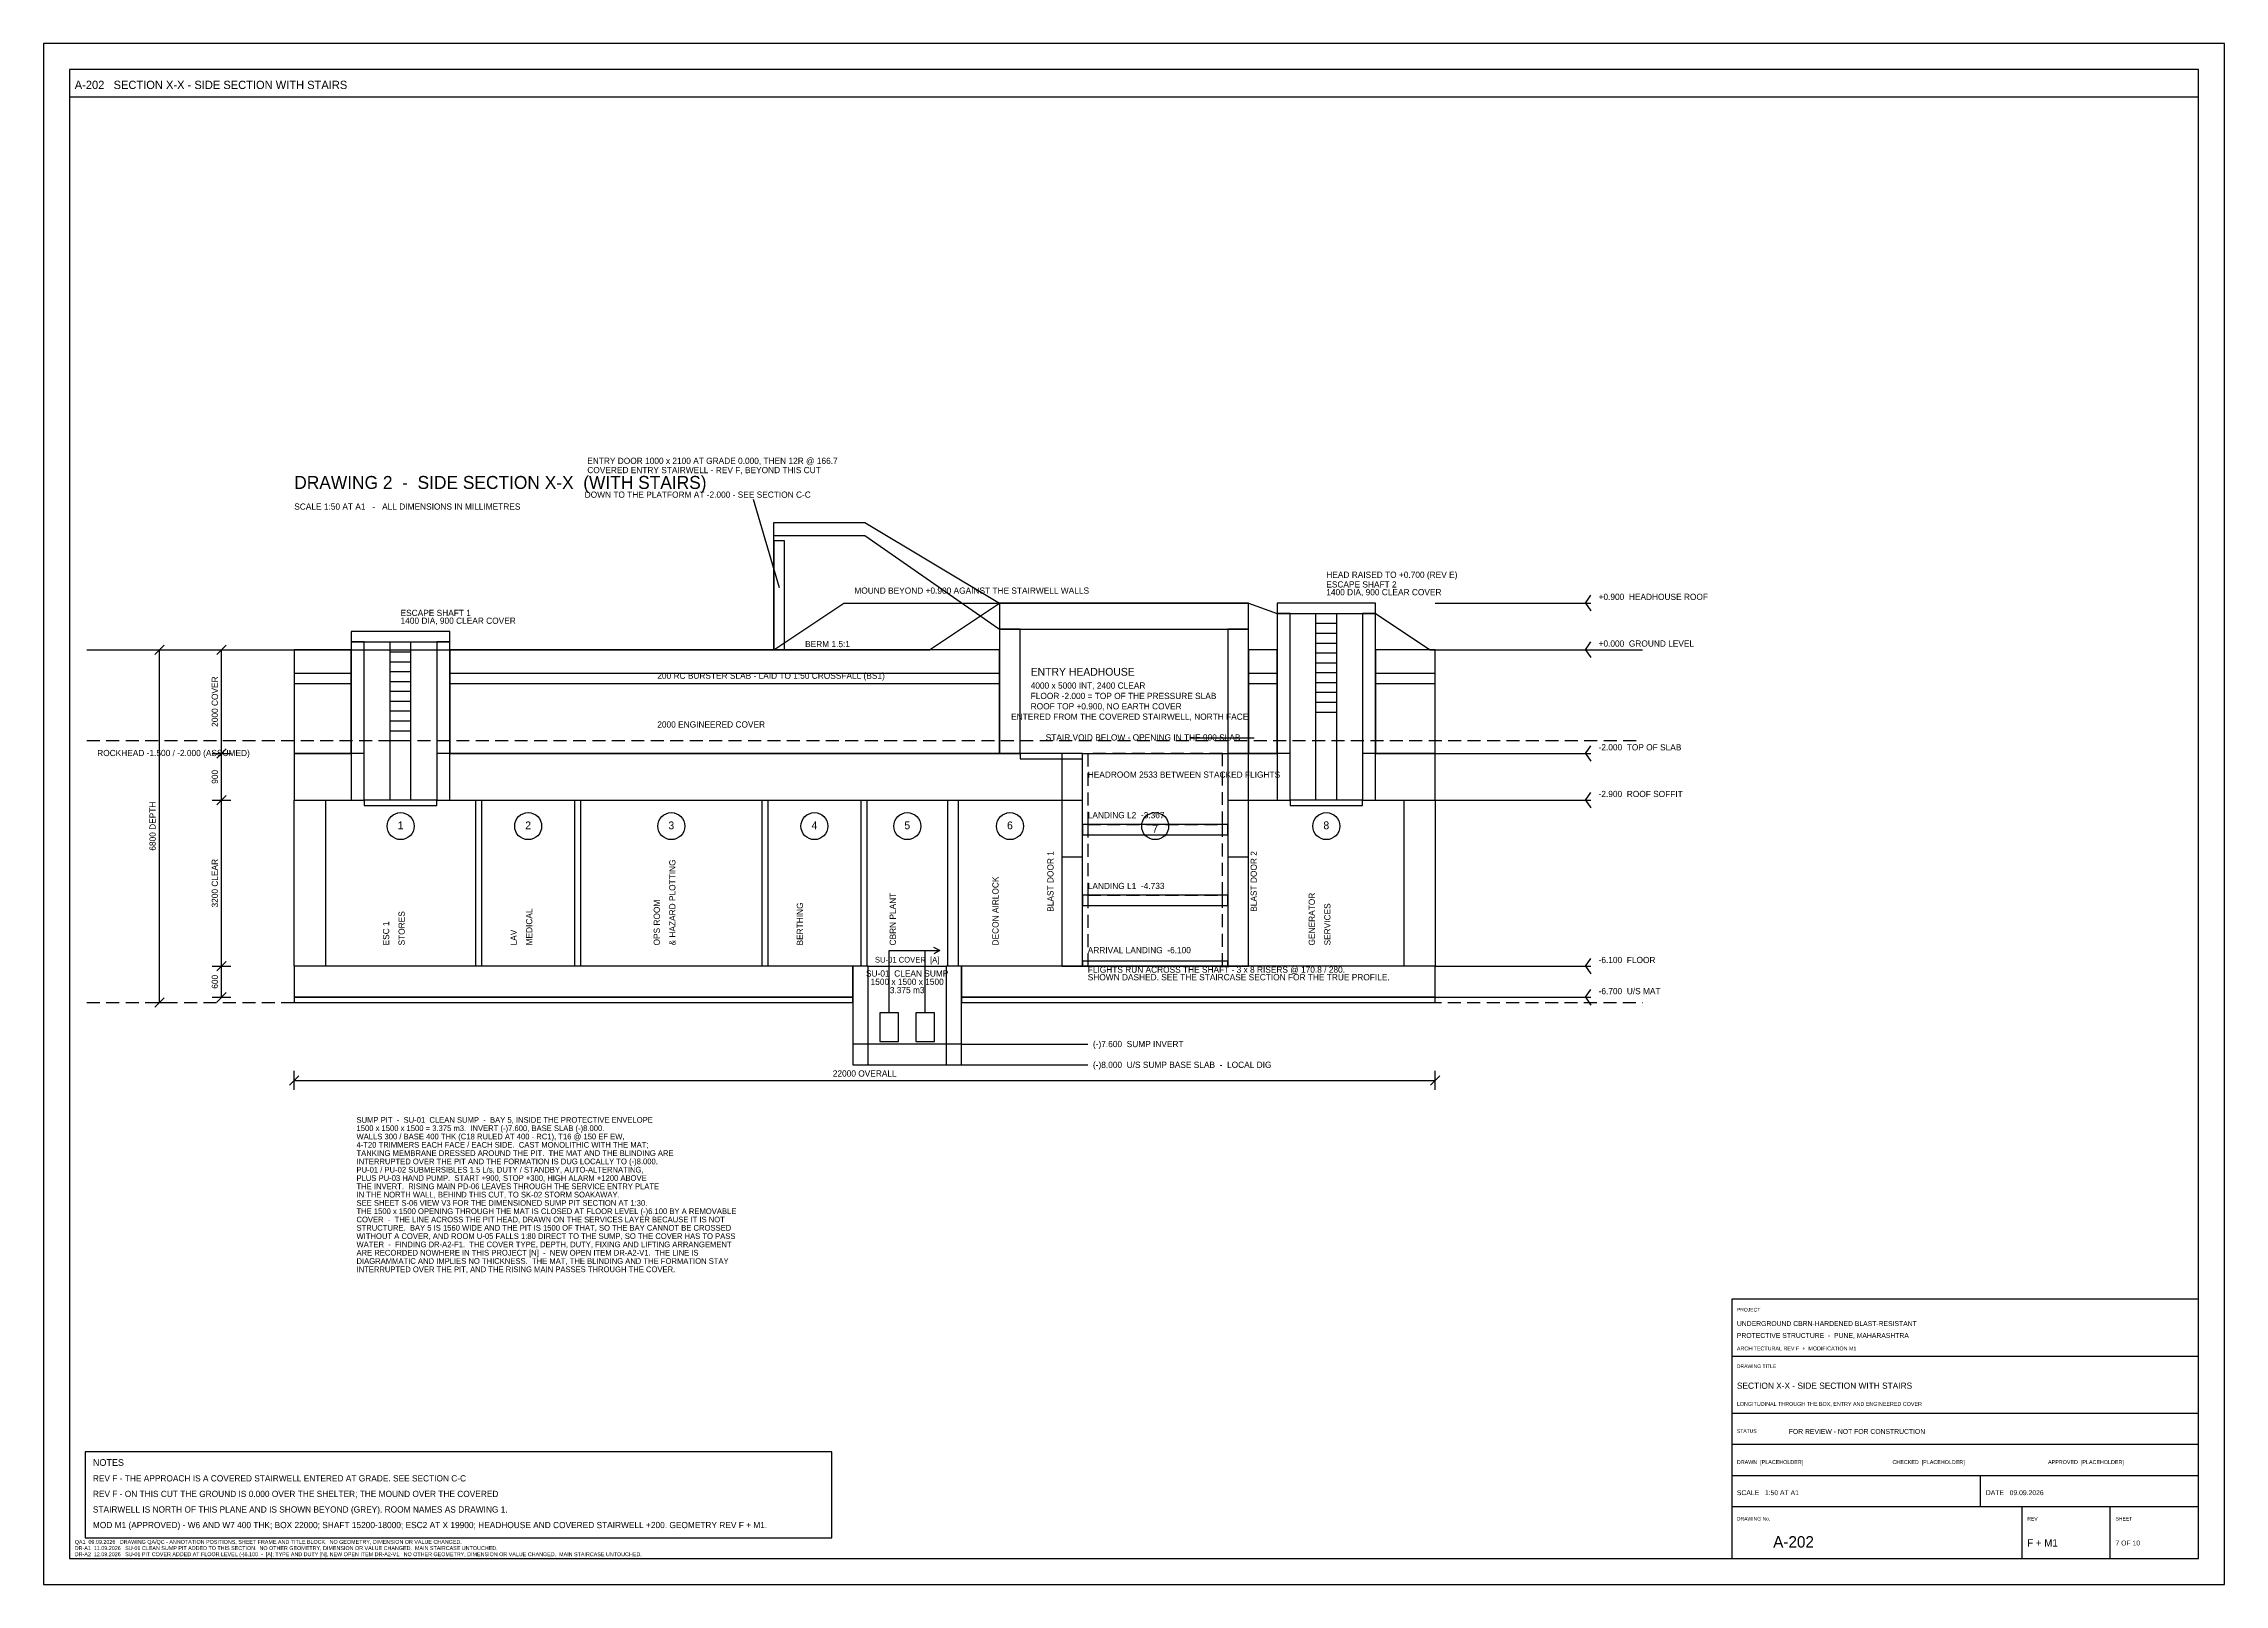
# Model space of a CAD drawing. Extents: x -4833 to 37217, y -24698 to 5002.
import ezdxf
from ezdxf.enums import TextEntityAlignment as Align

# ---------------------------------------------------------------- set-up
doc = ezdxf.new("R2010")
doc.units = 0
doc.header["$LTSCALE"] = 25
doc.linetypes.add('DASHED', pattern=[15, 10, -5])
for name, color, linetype in [('BEYOND', 9, 'CONTINUOUS'), ('DIM', 4, 'CONTINUOUS'), ('GROUND', 42, 'CONTINUOUS'), ('HIDDEN', 8, 'DASHED'), ('LEADER', 7, 'Continuous'), ('OPENINGS', 1, 'CONTINUOUS'), ('SERVICES', 2, 'CONTINUOUS'), ('SHEET-BORDER', 7, 'Continuous'), ('SHEET-TEXT', 7, 'Continuous'), ('SHEET-TITLEBLOCK', 7, 'Continuous'), ('STAIRS', 3, 'CONTINUOUS'), ('TEXT', 2, 'CONTINUOUS'), ('WALLS', 7, 'CONTINUOUS')]:
    doc.layers.add(name, color=color, linetype=linetype)

msp = doc.modelspace()

# ---------------------------------------------------------------- linework, layer by layer
at = {"layer": 'BEYOND'}
for p, q in [((9250, -4482), (11000, -4482)), ((11000, -4482), (13600, -6282)), ((9250, -6682), (10600, -5782)), ((10600, -5782), (13600, -5782))]:
    msp.add_line(p, q, dxfattribs=at)
msp.add_lwpolyline([(9250, -6682), (9250, -4232), (11000, -4232), (13600, -5782)], dxfattribs=at)
at = {"layer": 'DIM'}
for p, q in [((8850, -3782), (9350, -5482)), ((22000, -5782), (25000, -5782)), ((24900, -5782), (25000, -5632)), ((24900, -5782), (25000, -5932)), ((-2780, -6682), (-2420, -6682)), ((-2690, -6772), (-2510, -6592)), ((-2600, -13482), (-2600, -6682)), ((-1580, -6682), (-1220, -6682)), ((-1490, -6772), (-1310, -6592)), ((-1400, -8682), (-1400, -6682)), ((22000, -6682), (25000, -6682)), ((24900, -6682), (25000, -6532)), ((24900, -6682), (25000, -6832)), ((-1580, -8682), (-1220, -8682)), ((-1580, -8682), (-1220, -8682)), ((-1490, -8772), (-1310, -8592)), ((-1490, -8772), (-1310, -8592)), ((-1400, -9582), (-1400, -8682)), ((22000, -8682), (25000, -8682)), ((24900, -8682), (25000, -8532)), ((24900, -8682), (25000, -8832)), ((-1580, -9582), (-1220, -9582)), ((-1580, -9582), (-1220, -9582)), ((-1490, -9672), (-1310, -9492)), ((-1490, -9672), (-1310, -9492)), ((-1400, -12782), (-1400, -9582)), ((22000, -9582), (25000, -9582)), ((24900, -9582), (25000, -9432)), ((24900, -9582), (25000, -9732)), ((-1580, -12782), (-1220, -12782)), ((-1580, -12782), (-1220, -12782)), ((-1490, -12872), (-1310, -12692)), ((-1490, -12872), (-1310, -12692)), ((-1400, -13382), (-1400, -12782)), ((22000, -12782), (25000, -12782)), ((24900, -12782), (25000, -12632)), ((24900, -12782), (25000, -12932)), ((-2690, -13572), (-2510, -13392)), ((-1580, -13382), (-1220, -13382)), ((-1490, -13472), (-1310, -13292)), ((22000, -13382), (25000, -13382)), ((24900, -13382), (25000, -13232)), ((24900, -13382), (25000, -13532)), ((-2780, -13482), (-2420, -13482)), ((-90, -15072), (90, -14892)), ((0, -15162), (0, -14802)), ((0, -14982), (22000, -14982)), ((21910, -15072), (22090, -14892)), ((22000, -15162), (22000, -14802))]:
    msp.add_line(p, q, dxfattribs=at)
at = {"layer": 'GROUND'}
for p, q in [((0, -7132), (1100, -7132)), ((3000, -7132), (13600, -7132)), ((18400, -7132), (18950, -7132)), ((20850, -7132), (22000, -7132)), ((0, -7332), (1100, -7332)), ((3000, -7332), (13600, -7332)), ((18400, -7332), (18950, -7332)), ((20850, -7332), (22000, -7332))]:
    msp.add_line(p, q, dxfattribs=at)
msp.add_lwpolyline([(-4000, -6682), (12250, -6682), (13600, -5782), (18400, -5782), (18950, -5982), (20850, -5982), (21900, -6682), (26000, -6682)], dxfattribs=at)
for points in [[(0, -8682), (1100, -8682), (1100, -6682), (0, -6682)], [(3000, -8682), (13600, -8682), (13600, -6682), (3000, -6682)], [(18400, -8682), (18950, -8682), (18950, -6682), (18400, -6682)], [(20850, -8682), (22000, -8682), (22000, -6682), (20850, -6682)]]:
    msp.add_lwpolyline(points, close=True, dxfattribs=at)
at = {"layer": 'HIDDEN'}
for p, q in [((-4000, -8432), (26000, -8432)), ((-4000, -13482), (10768, -13482)), ((12868, -13482), (26000, -13482))]:
    msp.add_line(p, q, dxfattribs=at)
for points in [[(15300, -10049), (17900, -10049), (17900, -8682), (15300, -8682)], [(15300, -11415), (17900, -11415), (17900, -10048), (15300, -10048)], [(15300, -12782), (17900, -12782), (17900, -11415), (15300, -11415)]]:
    msp.add_lwpolyline(points, close=True, dxfattribs=at)
at = {"layer": 'LEADER'}
for p, q in [((17956, -8389), (17284, -8389)), ((18506, -8389), (17956, -8389)), ((12868, -14282), (15300, -14282)), ((12868, -14682), (15300, -14682))]:
    msp.add_line(p, q, dxfattribs=at)
at = {"layer": 'OPENINGS'}
msp.add_line((15200, -8682), (18000, -8682), dxfattribs=at)
for points in [[(9250, -6682), (9450, -6682), (9450, -4582), (9250, -4582)], [(18950, -5982), (20850, -5982), (20850, -5782), (18950, -5782)], [(1100, -6532), (3000, -6532), (3000, -6332), (1100, -6332)], [(1350, -9682), (2750, -9682), (2750, -9582), (1350, -9582)], [(19200, -9682), (20600, -9682), (20600, -9582), (19200, -9582)], [(14800, -12782), (15200, -12782), (15200, -10682), (14800, -10682)], [(18000, -12782), (18400, -12782), (18400, -10682), (18000, -10682)]]:
    msp.add_lwpolyline(points, close=True, dxfattribs=at)
at = {"layer": 'SERVICES'}
for p, q in [((11468, -13682), (11468, -12482)), ((11468, -12482), (12450, -12482)), ((12168, -13682), (12168, -12482)), ((12450, -12482), (12330, -12422)), ((12450, -12482), (12330, -12542)), ((11068, -12782), (12568, -12782))]:
    msp.add_line(p, q, dxfattribs=at)
for points in [[(11288, -14232), (11648, -14232), (11648, -13682), (11288, -13682)], [(11988, -14232), (12348, -14232), (12348, -13682), (11988, -13682)]]:
    msp.add_lwpolyline(points, close=True, dxfattribs=at)
at = {"layer": 'SHEET-BORDER'}
for p, q in [((37217, 5002), (-4833, 5002)), ((-4833, 5002), (-4833, -24698)), ((37217, -24698), (37217, 5002)), ((36717, 4502), (-4333, 4502)), ((-4333, 4502), (-4333, -24198)), ((36717, -24198), (36717, 4502)), ((-4333, 3977), (36717, 3977)), ((10363, -22144), (-4033, -22144)), ((-4033, -22144), (-4033, -23798)), ((10363, -23798), (10363, -22144)), ((-4033, -23798), (10363, -23798)), ((-4333, -24198), (36717, -24198)), ((-4833, -24698), (37217, -24698))]:
    msp.add_line(p, q, dxfattribs=at)
at = {"layer": 'SHEET-TITLEBLOCK'}
for p, q in [((36717, -19198), (27717, -19198)), ((27717, -19198), (27717, -24198)), ((36717, -24198), (36717, -19198)), ((27717, -20298), (36717, -20298)), ((27717, -21398), (36717, -21398)), ((27717, -21998), (36717, -21998)), ((27717, -22598), (36717, -22598)), ((32517, -23198), (32517, -22598)), ((27717, -23198), (36717, -23198)), ((33317, -24198), (33317, -23198)), ((35017, -24198), (35017, -23198)), ((27717, -24198), (36717, -24198))]:
    msp.add_line(p, q, dxfattribs=at)
at = {"layer": 'STAIRS'}
for p, q in [((19700, -9582), (19700, -5982)), ((19700, -6172), (20100, -6172)), ((20100, -9582), (20100, -5982)), ((1850, -9582), (1850, -6532)), ((1850, -6722), (2250, -6722)), ((2250, -9582), (2250, -6532)), ((19700, -6362), (20100, -6362)), ((19700, -6552), (20100, -6552)), ((1850, -6912), (2250, -6912)), ((1850, -7102), (2250, -7102)), ((19700, -6742), (20100, -6742)), ((19700, -6932), (20100, -6932)), ((19700, -7122), (20100, -7122)), ((1850, -7292), (2250, -7292)), ((1850, -7482), (2250, -7482)), ((19700, -7312), (20100, -7312)), ((19700, -7502), (20100, -7502)), ((1850, -7672), (2250, -7672)), ((1850, -7862), (2250, -7862)), ((19700, -7692), (20100, -7692)), ((19700, -7882), (20100, -7882)), ((1850, -8052), (2250, -8052)), ((1850, -8242), (2250, -8242)), ((1850, -8432), (2250, -8432))]:
    msp.add_line(p, q, dxfattribs=at)
for points in [[(14000, -8782), (15200, -8782), (15200, -8682), (14000, -8682)], [(15200, -10249), (18000, -10249), (18000, -10049), (15200, -10049)], [(15200, -11615), (18000, -11615), (18000, -11415), (15200, -11415)], [(15200, -12782), (18000, -12782), (18000, -12682), (15200, -12682)]]:
    msp.add_lwpolyline(points, close=True, dxfattribs=at)
at = {"layer": 'TEXT'}
for centre in [(2050, -10082), (4510, -10082), (7270, -10082), (10030, -10082), (11820, -10082), (13800, -10082), (16600, -10082), (19900, -10082)]:
    msp.add_circle(centre, 260, dxfattribs=at)
at = {"layer": 'WALLS'}
for points in [[(13600, -6282), (18400, -6282), (18400, -5782), (13600, -5782)], [(13600, -8682), (14000, -8682), (14000, -6282), (13600, -6282)], [(18000, -8682), (18400, -8682), (18400, -6282), (18000, -6282)], [(18950, -9582), (19200, -9582), (19200, -5982), (18950, -5982)], [(20600, -9582), (20850, -9582), (20850, -5982), (20600, -5982)], [(1100, -9582), (1350, -9582), (1350, -6532), (1100, -6532)], [(2750, -9582), (3000, -9582), (3000, -6532), (2750, -6532)], [(0, -9582), (1350, -9582), (1350, -8682), (0, -8682)], [(2750, -9582), (15200, -9582), (15200, -8682), (2750, -8682)], [(14800, -12782), (15200, -12782), (15200, -8682), (14800, -8682)], [(18000, -9582), (19200, -9582), (19200, -8682), (18000, -8682)], [(18000, -12782), (18400, -12782), (18400, -8682), (18000, -8682)], [(20600, -9582), (22000, -9582), (22000, -8682), (20600, -8682)], [(0, -9582), (600, -9582), (600, -12782), (0, -12782)], [(3500, -9582), (3610, -9582), (3610, -12782), (3500, -12782)], [(5410, -9582), (5520, -9582), (5520, -12782), (5410, -12782)], [(9020, -9582), (9130, -9582), (9130, -12782), (9020, -12782)], [(10930, -9582), (11040, -9582), (11040, -12782), (10930, -12782)], [(12600, -9582), (12800, -9582), (12800, -12782), (12600, -12782)], [(21400, -9582), (22000, -9582), (22000, -12782), (21400, -12782)], [(0, -13382), (10768, -13382), (10768, -12782), (0, -12782)], [(10768, -14682), (11068, -14682), (11068, -12782), (10768, -12782)], [(12568, -14682), (12868, -14682), (12868, -12782), (12568, -12782)], [(12868, -13382), (22000, -13382), (22000, -12782), (12868, -12782)], [(0, -13482), (10768, -13482), (10768, -13382), (0, -13382)], [(12868, -13482), (22000, -13482), (22000, -13382), (12868, -13382)], [(10768, -14682), (12868, -14682), (12868, -14282), (10768, -14282)]]:
    msp.add_lwpolyline(points, close=True, dxfattribs=at)

# ---------------------------------------------------------------- texts
at = {"layer": 'DIM'}
for s, p in [('2000 COVER', (-1472, -7682)), ('900', (-1472, -9132)), ('6800 DEPTH', (-2672, -10082)), ('3200 CLEAR', (-1472, -11182)), ('600', (-1472, -13082))]:
    msp.add_text(s, height=120, rotation=90, dxfattribs=at).set_placement(p, align=Align.CENTER)
msp.add_text('22000 OVERALL', height=120, dxfattribs=at).set_placement((11000, -14910), align=Align.CENTER)
at = {"layer": 'GROUND'}
for s, p in [('MOUND BEYOND +0.900 AGAINST THE STAIRWELL WALLS', (10800, -5602)), ('BERM 1.5:1', (9850, -6632)), ('200 RC BURSTER SLAB - LAID TO 1:50 CROSSFALL (BS1)', (7000, -7242)), ('2000 ENGINEERED COVER', (7000, -8182)), ('ROCKHEAD -1.500 / -2.000 (ASSUMED)', (-3800, -8732))]:
    msp.add_text(s, height=120, dxfattribs=at).set_placement(p)
at = {"layer": 'HIDDEN'}
for s, p in [('SHOWN DASHED. SEE THE STAIRCASE SECTION FOR THE TRUE PROFILE.', (15300, -13054)), ('FLIGHTS RUN ACROSS THE SHAFT - 3 x 8 RISERS @ 170.8 / 280.', (15300, -12908))]:
    msp.add_text(s, height=120, dxfattribs=at).set_placement(p)
at = {"layer": 'SHEET-TEXT'}
for s, height, p in [('A-202   SECTION X-X - SIDE SECTION WITH STAIRS', 160, (-4233, 4127)), ('PROJECT', 70, (27817, -19438)), ('UNDERGROUND CBRN-HARDENED BLAST-RESISTANT', 95, (27817, -19718)), ('ARCHITECTURAL REV F  +  MODIFICATION M1', 75, (27817, -20188)), ('PROTECTIVE STRUCTURE  -  PUNE, MAHARASHTRA', 95, (27817, -19948)), ('DRAWING TITLE', 70, (27817, -20528)), ('SECTION X-X - SIDE SECTION WITH STAIRS', 120, (27817, -20928)), ('LONGITUDINAL THROUGH THE BOX, ENTRY AND ENGINEERED COVER', 75, (27817, -21258)), ('STATUS', 70, (27817, -21778)), ('FOR REVIEW - NOT FOR CONSTRUCTION', 95, (28817, -21798)), ('NOTES', 130, (-3883, -22414)), ('DRAWN  [PLACEHOLDER]', 75, (27817, -22378)), ('CHECKED  [PLACEHOLDER]', 75, (30817, -22378)), ('APPROVED  [PLACEHOLDER]', 75, (33817, -22378)), ('SCALE   1:50 AT A1', 95, (27817, -22978)), ('DATE   09.09.2026', 95, (32617, -22978)), ('DRAWING No.', 70, (27817, -23468)), ('REV', 70, (33417, -23468)), ('SHEET', 70, (35117, -23468)), ('QA1  09.09.2026   DRAWING QA/QC - ANNOTATION POSITIONS, SHEET FRAME AND TITLE BLOCK.  NO GEOMETRY, DIMENSION OR VALUE CHANGED.', 75, (-4233, -23917)), ('DR-A1  11.09.2026   SU-01 CLEAN SUMP PIT ADDED TO THIS SECTION.  NO OTHER GEOMETRY, DIMENSION OR VALUE CHANGED.  MAIN STAIRCASE UNTOUCHED.', 75, (-4233, -24036)), ('A-202', 220, (28517, -23988)), ('F + M1', 140, (33417, -23968)), ('7 OF 10', 95, (35117, -23948)), ('DR-A2  12.09.2026   SU-01 PIT COVER ADDED AT FLOOR LEVEL (-)6.100  -  [A]; TYPE AND DUTY [N], NEW OPEN ITEM DR-A2-V1.  NO OTHER GEOMETRY, DIMENSION OR VALUE CHANGED.  MAIN STAIRCASE UNTOUCHED.', 75, (-4233, -24155))]:
    msp.add_text(s, height=height, dxfattribs=at).set_placement(p)
at = {"layer": 'TEXT'}
for s, height, p in [('DRAWING 2  -  SIDE SECTION X-X  (WITH STAIRS)', 250, (0, -3582)), ('COVERED ENTRY STAIRWELL - REV F, BEYOND THIS CUT', 120, (5650, -3278)), ('ENTRY DOOR 1000 x 2100 AT GRADE 0.000, THEN 12R @ 166.7', 120, (5650, -3100)), ('DOWN TO THE PLATFORM AT -2.000 - SEE SECTION C-C', 120, (5600, -3752)), ('SCALE 1:50 AT A1   -   ALL DIMENSIONS IN MILLIMETRES', 120, (0, -3982)), ('HEAD RAISED TO +0.700 (REV E)', 120, (19900, -5296)), ('ESCAPE SHAFT 2', 120, (19900, -5482)), ('1400 DIA, 900 CLEAR COVER', 120, (19900, -5632)), ('+0.900  HEADHOUSE ROOF', 120, (25150, -5722)), ('1400 DIA, 900 CLEAR COVER', 120, (2050, -6182)), ('ESCAPE SHAFT 1', 120, (2050, -6032)), ('+0.000  GROUND LEVEL', 120, (25150, -6622)), ('ENTRY HEADHOUSE', 150, (14200, -7182)), ('4000 x 5000 INT, 2400 CLEAR', 120, (14200, -7432)), ('FLOOR -2.000 = TOP OF THE PRESSURE SLAB', 120, (14200, -7632)), ('ENTERED FROM THE COVERED STAIRWELL, NORTH FACE', 120, (13822, -8032)), ('ROOF TOP +0.900, NO EARTH COVER', 120, (14200, -7832)), ('STAIR VOID BELOW - OPENING IN THE 900 SLAB', 120, (14490, -8432)), ('-2.000  TOP OF SLAB', 120, (25150, -8622)), ('HEADROOM 2533 BETWEEN STACKED FLIGHTS', 120, (15300, -9149)), ('-2.900  ROOF SOFFIT', 120, (25150, -9522)), ('LANDING L2  -3.367', 120, (15300, -9929)), ('LANDING L1  -4.733', 120, (15300, -11295)), ('ARRIVAL LANDING  -6.100', 120, (15300, -12532)), ('-6.100  FLOOR', 120, (25150, -12722)), ('-6.700  U/S MAT', 120, (25150, -13322)), ('(-)7.600  SUMP INVERT', 120, (15400, -14342)), ('(-)8.000  U/S SUMP BASE SLAB  -  LOCAL DIG', 120, (15400, -14742)), ('SUMP PIT  -  SU-01  CLEAN SUMP  -  BAY 5, INSIDE THE PROTECTIVE ENVELOPE', 110, (1200, -15800)), ('1500 x 1500 x 1500 = 3.375 m3.  INVERT (-)7.600, BASE SLAB (-)8.000.', 110, (1200, -15960)), ('WALLS 300 / BASE 400 THK (C18 RULED AT 400 - RC1), T16 @ 150 EF EW,', 110, (1200, -16120)), ('4-T20 TRIMMERS EACH FACE / EACH SIDE.  CAST MONOLITHIC WITH THE MAT;', 110, (1200, -16280)), ('TANKING MEMBRANE DRESSED AROUND THE PIT.  THE MAT AND THE BLINDING ARE', 110, (1200, -16440)), ('PU-01 / PU-02 SUBMERSIBLES 1.5 L/s, DUTY / STANDBY, AUTO-ALTERNATING,', 110, (1200, -16760)), ('PLUS PU-03 HAND PUMP.  START +900, STOP +300, HIGH ALARM +1200 ABOVE', 110, (1200, -16920)), ('INTERRUPTED OVER THE PIT AND THE FORMATION IS DUG LOCALLY TO (-)8.000.', 110, (1200, -16600)), ('THE INVERT.  RISING MAIN PD-06 LEAVES THROUGH THE SERVICE ENTRY PLATE', 110, (1200, -17080)), ('IN THE NORTH WALL, BEHIND THIS CUT, TO SK-02 STORM SOAKAWAY.', 110, (1200, -17240)), ('THE 1500 x 1500 OPENING THROUGH THE MAT IS CLOSED AT FLOOR LEVEL (-)6.100 BY A REMOVABLE', 110, (1200, -17560)), ('SEE SHEET S-06 VIEW V3 FOR THE DIMENSIONED SUMP PIT SECTION AT 1:30.', 110, (1200, -17400)), ('COVER  -  THE LINE ACROSS THE PIT HEAD, DRAWN ON THE SERVICES LAYER BECAUSE IT IS NOT', 110, (1200, -17720)), ('WITHOUT A COVER, AND ROOM U-05 FALLS 1:80 DIRECT TO THE SUMP, SO THE COVER HAS TO PASS', 110, (1200, -18040)), ('STRUCTURE.  BAY 5 IS 1560 WIDE AND THE PIT IS 1500 OF THAT, SO THE BAY CANNOT BE CROSSED', 110, (1200, -17880)), ('ARE RECORDED NOWHERE IN THIS PROJECT [N]  -  NEW OPEN ITEM DR-A2-V1.  THE LINE IS', 110, (1200, -18360)), ('WATER  -  FINDING DR-A2-F1.  THE COVER TYPE, DEPTH, DUTY, FIXING AND LIFTING ARRANGEMENT', 110, (1200, -18200)), ('DIAGRAMMATIC AND IMPLIES NO THICKNESS.  THE MAT, THE BLINDING AND THE FORMATION STAY', 110, (1200, -18520)), ('INTERRUPTED OVER THE PIT, AND THE RISING MAIN PASSES THROUGH THE COVER.', 110, (1200, -18680)), ('REV F - THE APPROACH IS A COVERED STAIRWELL ENTERED AT GRADE. SEE SECTION C-C', 120, (-3883, -22714)), ('REV F - ON THIS CUT THE GROUND IS 0.000 OVER THE SHELTER; THE MOUND OVER THE COVERED', 120, (-3883, -23014)), ('STAIRWELL IS NORTH OF THIS PLANE AND IS SHOWN BEYOND (GREY). ROOM NAMES AS DRAWING 1.', 120, (-3883, -23314)), ('MOD M1 (APPROVED) - W6 AND W7 400 THK; BOX 22000; SHAFT 15200-18000; ESC2 AT X 19900; HEADHOUSE AND COVERED STAIRWELL +200. GEOMETRY REV F + M1.', 120, (-3883, -23614))]:
    msp.add_text(s, height=height, dxfattribs=at).set_placement(p)
for s, height, p in [('1', 150, (2050, -10142)), ('2', 150, (4510, -10142)), ('3', 150, (7270, -10142)), ('4', 150, (10030, -10142)), ('5', 150, (11820, -10142)), ('6', 150, (13800, -10142)), ('7', 150, (16600, -10209)), ('8', 150, (19900, -10142)), ('SU-01 COVER  [A]', 110, (11818, -12712)), ('SU-01  CLEAN SUMP', 120, (11818, -12982)), ('1500 x 1500 x 1500', 120, (11818, -13142)), ('3.375 m3', 120, (11818, -13302))]:
    msp.add_text(s, height=height, dxfattribs=at).set_placement(p, align=Align.CENTER)
for s, p in [('& HAZARD PLOTTING', (7350, -12382)), ('BLAST DOOR 1', (14640, -11732)), ('BLAST DOOR 2', (18560, -11732)), ('DECON AIRLOCK', (13580, -12382)), ('STORES', (2130, -12382)), ('MEDICAL', (4590, -12382)), ('OPS ROOM', (7050, -12382)), ('BERTHING', (9810, -12382)), ('CBRN PLANT', (11600, -12382)), ('GENERATOR', (19680, -12382)), ('SERVICES', (19980, -12382)), ('ESC 1', (1830, -12382)), ('LAV', (4290, -12382))]:
    msp.add_text(s, height=120, rotation=90, dxfattribs=at).set_placement(p)

doc.saveas('drawing.dxf')
